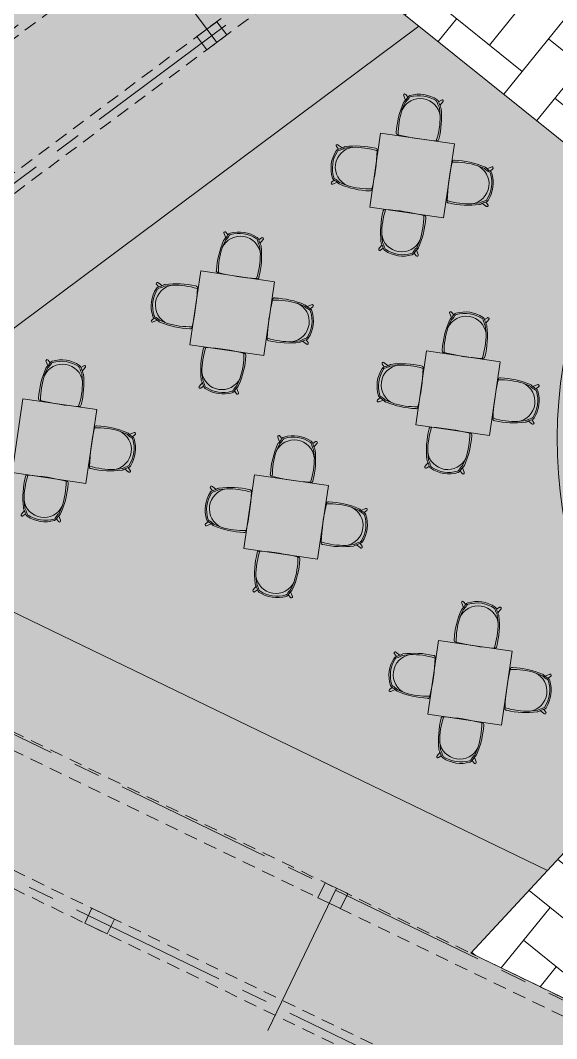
# Model space of a CAD drawing. Header units: metres. Extents: x -466 to 1322, y -1072 to 50.
# Drawn here: x 31.69 to 38.16, y -202.37 to -190.1 of the extents above; entities that cross this region are included whole.
import ezdxf

# ---------------------------------------------------------------- set-up
doc = ezdxf.new("R2010")
doc.units = ezdxf.units.M
for name, pattern in [('B1 P BAJA$0$HIDDEN', [9.525, 6.35, -3.175]), ('CENTER2', [28.575, 19.05, -3.175, 3.175, -3.175]), ('Hidden 1_16_', [0.002381, 0.001587, -0.00079375])]:
    doc.linetypes.add(name, pattern=pattern)
for name, color, linetype, lineweight in [('A - Hatch muros', 4, 'Continuous', 0), ('A - PROY', 250, 'B1 P BAJA$0$HIDDEN', 0), ('A-EJES', 61, 'CENTER2', 0), ('A-MUEBLES', 5, 'Continuous', 0), ('A-MURO INT', 4, 'Continuous', 0)]:
    doc.layers.add(name, color=color, linetype=linetype, lineweight=lineweight)
doc.layers.add('Hatch Exterior', color=7, linetype='Continuous', lineweight=0, true_color=0xa99b89)
doc.layers.add('Hatch jardín', color=7, linetype='Continuous', lineweight=0, true_color=0x6c9a77)

msp = doc.modelspace()

# ---------------------------------------------------------------- hatches: boundary and pattern name
at = {"layer": 'A - Hatch muros', "transparency": 33554687}
h = msp.add_hatch(color=256, dxfattribs=at)
h.dxf.hatch_style = 1
h.paths.add_polyline_path([(33.94, -190.451), (34.181, -190.271), (34.061, -190.111), (33.821, -190.29)])
at = {"layer": 'A-MURO INT', "transparency": 33554687}
h = msp.add_hatch(color=256, dxfattribs=at)
h.dxf.hatch_style = 1
h.paths.add_polyline_path([(34.817, -184.185), (34.576, -184.364), (34.696, -184.524), (34.936, -184.345)])
h.paths.add_polyline_path([(28.233, -198.711), (28.146, -198.891), (28.416, -199.022), (28.504, -198.842)])
h.paths.add_polyline_path([(31.317, -198.536), (31.182, -198.471), (31.095, -198.651), (31.23, -198.716)])
h.paths.add_polyline_path([(31.182, -198.471), (31.047, -198.405), (30.96, -198.586), (31.095, -198.651)])
h.paths.add_polyline_path([(32.825, -200.931), (32.555, -200.801), (32.468, -200.981), (32.738, -201.111)])
h.paths.add_polyline_path([(35.504, -200.56), (35.369, -200.495), (35.281, -200.675), (35.417, -200.74)])
h.paths.add_polyline_path([(35.639, -200.625), (35.504, -200.56), (35.417, -200.74), (35.552, -200.805)])
h.paths.add_polyline_path([(37.146, -203.02), (36.876, -202.89), (36.789, -203.07), (37.059, -203.2)])
h.paths.add_polyline_path([(39.825, -202.649), (39.69, -202.584), (39.603, -202.764), (39.738, -202.829)])
h.paths.add_polyline_path([(39.96, -202.714), (39.825, -202.649), (39.738, -202.829), (39.873, -202.895)])
h.paths.add_polyline_path([(41.468, -205.11), (41.198, -204.979), (41.111, -205.159), (41.381, -205.29)])
h.paths.add_polyline_path([(44.282, -204.804), (44.147, -204.738), (44.059, -204.918), (44.195, -204.984)])
h.paths.add_polyline_path([(44.147, -204.738), (44.011, -204.673), (43.924, -204.853), (44.059, -204.918)])
h.paths.add_polyline_path([(45.519, -207.068), (45.432, -207.248), (45.702, -207.379), (45.789, -207.199)])
h.paths.add_polyline_path([(48.603, -206.893), (48.468, -206.828), (48.381, -207.008), (48.516, -207.073)])
h.paths.add_polyline_path([(48.468, -206.828), (48.333, -206.762), (48.246, -206.942), (48.381, -207.008)])
at = {"layer": 'Hatch Exterior', "transparency": 33554687}
h = msp.add_hatch(color=256, dxfattribs=at)
h.dxf.hatch_style = 1
h.paths.add_polyline_path([(9.712, -198.532), (27.181, -206.977), (29.401, -202.386), (51.053, -212.854), (52.925, -208.982), (26.328, -196.124), (45.643, -181.728), (47.493, -186.155), (48.758, -189.189), (52.21, -197.455), (57.239, -199.368), (59.568, -194.48), (53.769, -196.783), (53.69, -196.749), (51.89, -192.149), (57.722, -189.833), (59.568, -194.48), (60.683, -192.14), (50.464, -166.41), (48.887, -167.586), (57.007, -188.031), (51.152, -190.357), (45.606, -176.392), (17.738, -197.164), (15.527, -194.197)])
h.paths.add_polyline_path([(14.62, -194.874), (9.712, -198.532), (9.915, -198.63), (14.739, -195.034)])
h.paths.add_polyline_path([(22.859, -204.888), (24.992, -200.476), (29.133, -202.479), (27.001, -206.89), (26.96, -206.86), (27.043, -206.688), (27.268, -206.797), (29.401, -202.386), (24.899, -200.209), (22.679, -204.801)], flags=17)
edge = h.paths.add_edge_path(flags=16)
edge.add_arc((19.72, -199.99), 0.7, 36.6996, 118.5178, ccw=False)
edge.add_line((20.281, -199.571), (21.644, -198.555))
edge.add_arc((19.72, -199.99), 2.4, -235.6793, 36.6996, ccw=False)
edge.add_line((18.367, -198.008), (19.386, -199.375))
h = msp.add_hatch(color=256, dxfattribs=at)
h.dxf.hatch_style = 1
edge = h.paths.add_edge_path()
edge.add_line((39.01, -192.177), (36.49, -190.163))
edge.add_line((36.49, -190.163), (28.817, -195.882))
edge.add_line((28.817, -195.882), (38.044, -200.343))
edge.add_line((38.044, -200.343), (39.499, -198.776))
edge.add_arc((43.761, -195.143), 5.6, 148.0237, 220.4489, ccw=False)
at = {"layer": 'Hatch jardín', "transparency": 33554687}
h = msp.add_hatch(color=256, dxfattribs=at)
h.dxf.hatch_style = 1
h.paths.add_polyline_path([(35.447, -189.327), (36.497, -190.166), (28.823, -195.886), (38.05, -200.347), (37.124, -201.343), (26.328, -196.124)])
h.paths.add_polyline_path([(36.524, -188.524), (45.643, -181.728), (48.651, -188.932), (47.679, -189.979), (45.085, -183.765), (37.574, -189.363)])
edge = h.paths.add_edge_path()
edge.add_line((47.076, -190.629), (46.183, -191.59))
edge.add_arc((43.767, -195.147), 4.3, 55.8086, 132.664)
edge.add_line((40.853, -191.985), (39.828, -191.166))
edge.add_arc((43.767, -195.147), 5.6, 53.7797, 134.6929, ccw=False)
edge = h.paths.add_edge_path()
edge.add_line((39.016, -192.181), (40.041, -193))
edge.add_arc((43.767, -195.147), 4.3, 150.0526, 218.42)
edge.add_line((40.398, -197.819), (39.505, -198.78))
edge.add_arc((43.767, -195.147), 5.6, 148.0237, 220.4489, ccw=False)
h = msp.add_hatch(dxfattribs=at)
h.set_pattern_fill('AR-HBONE', color=256, scale=0.005, angle=6)
edge = h.paths.add_edge_path()
edge.add_line((48.517, -198.112), (47.493, -197.293))
edge.add_arc((43.767, -195.147), 4.3, 330.0526, 398.42)
edge.add_line((47.136, -192.474), (48.028, -191.513))
edge.add_line((48.028, -191.513), (49.202, -190.25))
edge.add_line((49.202, -190.25), (48.651, -188.932))
edge.add_line((48.651, -188.932), (47.679, -189.979))
edge.add_line((47.679, -189.979), (47.076, -190.629))
edge.add_line((47.076, -190.629), (46.183, -191.59))
edge.add_arc((43.767, -195.147), 4.3, 55.8086, 132.664)
edge.add_line((40.853, -191.985), (39.828, -191.166))
edge.add_line((39.828, -191.166), (37.574, -189.363))
edge.add_line((37.574, -189.363), (36.524, -188.524))
edge.add_line((36.524, -188.524), (35.447, -189.327))
edge.add_line((35.447, -189.327), (36.497, -190.166))
edge.add_line((36.497, -190.166), (39.016, -192.181))
edge.add_line((39.016, -192.181), (40.041, -193))
edge.add_arc((43.767, -195.147), 4.3, 150.0526, 218.42)
edge.add_line((40.398, -197.819), (39.505, -198.78))
edge.add_line((39.505, -198.78), (38.05, -200.347))
edge.add_line((38.05, -200.347), (37.124, -201.343))
edge.add_line((37.124, -201.343), (38.348, -201.935))
edge.add_line((38.348, -201.935), (39.274, -200.939))
edge.add_line((39.274, -200.939), (40.458, -199.664))
edge.add_line((40.458, -199.664), (41.35, -198.703))
edge.add_arc((43.767, -195.147), 4.3, 235.8087, 312.664)
edge.add_line((46.681, -198.309), (47.705, -199.128))
edge.add_arc((43.767, -195.147), 5.6, 314.6929, 328.0237)

# ---------------------------------------------------------------- linework, layer by layer
at = {"layer": 'A - PROY', "color": 250, "linetype": 'Hidden 1_16_', "ltscale": 100}
for p, q in [((23.45, -196.399), (46.676, -179.087)), ((52.685, -209.089), (25.945, -196.161)), ((52.925, -208.982), (26.328, -196.124)), ((52.005, -210.426), (23.066, -196.435)), ((23.45, -196.399), (52.092, -210.246))]:
    msp.add_line(p, q, dxfattribs=at)
for points in [[(57.222, -199.146), (52.363, -197.299), (45.729, -181.414), (25.945, -196.161)], [(57.151, -199.333), (52.21, -197.455), (45.643, -181.728), (45.643, -181.728), (26.328, -196.124)]]:
    msp.add_lwpolyline(points, dxfattribs=at)
at = {"layer": 'A-EJES', "ltscale": 0.1}
for p, q in [((51.776, -175.16), (12.503, -204.434)), ((34.06, -190.361), (26.08, -179.655)), ((45.626, -181.615), (14.025, -205.17)), ((52.644, -208.874), (12.753, -189.589)), ((52.093, -210.357), (11.329, -190.65)), ((35.504, -200.56), (29.613, -212.744))]:
    msp.add_line(p, q, dxfattribs=at)
at = {"layer": 'A-MUEBLES', "color": 5}
for p, q in [((36.317, -191.006), (36.337, -191.058)), ((36.364, -191.021), (36.339, -190.989)), ((36.334, -191.086), (36.294, -191.175)), ((36.736, -191.079), (36.77, -191.056)), ((36.745, -191.151), (36.755, -191.247)), ((36.786, -191.079), (36.75, -191.123)), ((36.035, -191.456), (35.905, -192.346)), ((36.926, -191.586), (36.035, -191.456)), ((35.527, -191.648), (35.503, -191.615)), ((35.526, -191.599), (35.571, -191.633)), ((35.598, -191.638), (35.694, -191.626)), ((36.796, -192.476), (36.926, -191.586)), ((37.291, -191.883), (37.202, -191.846)), ((37.371, -191.864), (37.319, -191.886)), ((37.357, -191.912), (37.389, -191.887)), ((35.477, -192.022), (35.445, -192.047)), ((35.462, -192.069), (35.514, -192.048)), ((35.542, -192.051), (35.632, -192.088)), ((35.905, -192.346), (36.796, -192.476)), ((37.235, -192.296), (37.139, -192.308)), ((37.307, -192.335), (37.263, -192.301)), ((37.306, -192.285), (37.33, -192.318)), ((34.164, -192.748), (34.125, -192.836)), ((34.148, -192.667), (34.168, -192.72)), ((34.195, -192.683), (34.17, -192.65)), ((34.567, -192.741), (34.601, -192.718)), ((34.617, -192.741), (34.581, -192.785)), ((36.06, -192.773), (36.05, -192.677)), ((36.472, -192.837), (36.511, -192.749)), ((34.576, -192.812), (34.586, -192.909)), ((36.02, -192.844), (36.055, -192.8)), ((36.069, -192.844), (36.036, -192.868)), ((36.489, -192.918), (36.468, -192.865)), ((36.441, -192.903), (36.466, -192.935)), ((33.866, -193.117), (33.736, -194.008)), ((34.757, -193.247), (33.866, -193.117)), ((33.357, -193.26), (33.401, -193.295)), ((34.627, -194.138), (34.757, -193.247)), ((33.358, -193.31), (33.334, -193.277)), ((33.429, -193.3), (33.525, -193.287)), ((35.122, -193.545), (35.033, -193.507)), ((35.202, -193.526), (35.15, -193.547)), ((35.188, -193.574), (35.22, -193.548)), ((36.918, -193.646), (36.893, -193.614)), ((33.307, -193.683), (33.276, -193.709)), ((33.293, -193.731), (33.345, -193.71)), ((33.373, -193.712), (33.463, -193.75)), ((36.888, -193.711), (36.849, -193.8)), ((36.871, -193.631), (36.891, -193.683)), ((37.29, -193.704), (37.324, -193.681)), ((37.34, -193.704), (37.305, -193.748)), ((37.299, -193.776), (37.31, -193.872)), ((35.066, -193.958), (34.97, -193.97)), ((35.138, -193.997), (35.094, -193.962)), ((35.137, -193.947), (35.161, -193.98)), ((33.736, -194.008), (34.627, -194.138)), ((36.59, -194.081), (36.46, -194.971)), ((37.48, -194.211), (36.59, -194.081)), ((32.003, -194.209), (32.023, -194.261)), ((32.05, -194.224), (32.025, -194.192)), ((36.081, -194.273), (36.057, -194.24)), ((36.08, -194.224), (36.125, -194.258)), ((37.35, -195.101), (37.48, -194.211)), ((32.02, -194.289), (31.98, -194.378)), ((32.422, -194.282), (32.456, -194.259)), ((32.431, -194.354), (32.441, -194.45)), ((32.472, -194.282), (32.436, -194.326)), ((33.891, -194.435), (33.881, -194.338)), ((36.152, -194.263), (36.249, -194.251)), ((33.851, -194.506), (33.886, -194.462)), ((34.303, -194.499), (34.342, -194.411)), ((37.845, -194.508), (37.756, -194.471)), ((33.9, -194.506), (33.867, -194.529)), ((34.272, -194.564), (34.297, -194.597)), ((34.32, -194.58), (34.299, -194.527)), ((37.925, -194.49), (37.873, -194.511)), ((37.911, -194.537), (37.943, -194.512)), ((31.721, -194.659), (31.591, -195.549)), ((32.612, -194.789), (31.721, -194.659)), ((36.031, -194.647), (35.999, -194.672)), ((36.017, -194.694), (36.069, -194.673)), ((36.097, -194.676), (36.186, -194.713)), ((32.482, -195.679), (32.612, -194.789)), ((36.46, -194.971), (37.35, -195.101)), ((37.79, -194.921), (37.693, -194.933)), ((37.862, -194.96), (37.817, -194.926)), ((37.861, -194.91), (37.885, -194.943)), ((32.977, -195.086), (32.888, -195.049)), ((33.057, -195.068), (33.005, -195.089)), ((33.043, -195.115), (33.075, -195.09)), ((34.815, -195.204), (34.776, -195.293)), ((34.798, -195.124), (34.818, -195.177)), ((34.846, -195.139), (34.821, -195.107)), ((35.218, -195.198), (35.251, -195.174)), ((35.267, -195.197), (35.232, -195.241)), ((35.227, -195.269), (35.237, -195.365)), ((36.615, -195.398), (36.604, -195.302)), ((36.574, -195.47), (36.609, -195.426)), ((36.624, -195.469), (36.59, -195.493)), ((37.026, -195.463), (37.065, -195.374)), ((31.591, -195.549), (32.482, -195.679)), ((32.921, -195.499), (32.825, -195.511)), ((32.993, -195.538), (32.949, -195.504)), ((32.992, -195.488), (33.016, -195.521)), ((34.517, -195.574), (34.387, -196.465)), ((35.407, -195.704), (34.517, -195.574)), ((36.996, -195.528), (37.02, -195.56)), ((37.043, -195.543), (37.023, -195.49)), ((35.277, -196.594), (35.407, -195.704)), ((34.009, -195.767), (33.985, -195.734)), ((34.008, -195.717), (34.052, -195.751)), ((34.08, -195.756), (34.176, -195.744)), ((31.746, -195.976), (31.736, -195.88)), ((32.158, -196.041), (32.197, -195.952)), ((31.706, -196.048), (31.741, -196.004)), ((31.755, -196.047), (31.722, -196.071)), ((32.175, -196.121), (32.154, -196.068)), ((35.773, -196.001), (35.683, -195.964)), ((35.853, -195.983), (35.801, -196.004)), ((35.838, -196.03), (35.87, -196.005)), ((32.127, -196.106), (32.152, -196.138)), ((33.958, -196.14), (33.926, -196.165)), ((33.944, -196.188), (33.996, -196.166)), ((34.024, -196.169), (34.113, -196.206)), ((35.717, -196.414), (35.621, -196.426)), ((35.789, -196.453), (35.744, -196.419)), ((35.788, -196.404), (35.812, -196.437)), ((34.387, -196.465), (35.277, -196.594)), ((34.542, -196.891), (34.532, -196.795)), ((34.501, -196.963), (34.537, -196.919)), ((34.953, -196.956), (34.993, -196.867)), ((34.551, -196.963), (34.517, -196.986)), ((34.923, -197.021), (34.948, -197.053)), ((34.97, -197.036), (34.95, -196.984)), ((37.016, -197.123), (37.036, -197.176)), ((37.063, -197.138), (37.038, -197.106)), ((37.435, -197.196), (37.468, -197.173)), ((37.032, -197.203), (36.993, -197.292)), ((37.444, -197.268), (37.454, -197.364)), ((37.485, -197.196), (37.449, -197.24)), ((36.734, -197.573), (36.604, -198.463)), ((37.625, -197.703), (36.734, -197.573)), ((36.226, -197.766), (36.202, -197.733)), ((36.225, -197.716), (36.269, -197.75)), ((36.297, -197.755), (36.393, -197.743)), ((37.495, -198.593), (37.625, -197.703)), ((37.99, -198), (37.901, -197.963)), ((38.07, -197.982), (38.018, -198.003)), ((38.056, -198.029), (38.088, -198.004)), ((36.175, -198.139), (36.144, -198.164)), ((36.161, -198.186), (36.213, -198.165)), ((36.241, -198.168), (36.331, -198.205)), ((37.934, -198.413), (37.838, -198.425)), ((38.005, -198.403), (38.029, -198.436)), ((36.604, -198.463), (37.495, -198.593)), ((38.006, -198.452), (37.962, -198.418)), ((36.759, -198.89), (36.749, -198.794)), ((37.171, -198.955), (37.21, -198.866)), ((36.718, -198.962), (36.754, -198.918)), ((36.768, -198.962), (36.735, -198.985)), ((37.14, -199.02), (37.165, -199.052)), ((37.188, -199.035), (37.167, -198.983))]:
    msp.add_line(p, q, dxfattribs=at)
for centre, radius, start, end in [((36.514, -191.281), 0.244, 8.0759, 154.126), ((36.514, -191.281), 0.244, 8.0759, 154.126), ((36.328, -190.997), 0.0141, 37.1157, 217.4292), ((36.16, -190.901), 0.236, 313.2522, 329.863), ((36.16, -190.901), 0.253, 313.2522, 329.863), ((36.401, -191.042), 0.0425, 106.1918, 149.863), ((36.401, -191.042), 0.0255, 106.1918, 149.863), ((36.499, -191.378), 0.392, 56.0102, 106.1918), ((36.499, -191.378), 0.375, 56.0102, 106.1918), ((37.275, -191.514), 1.053, 156.1119, 176.3177), ((36.351, -191.105), 0.0425, 133.2522, 156.1119), ((36.694, -191.087), 0.0255, 12.3389, 56.0102), ((36.694, -191.087), 0.0425, 12.3389, 56.0102), ((36.967, -191.028), 0.253, 192.3389, 208.9497), ((36.967, -191.028), 0.236, 192.3389, 208.9497), ((35.718, -191.27), 1.053, 345.8843, 6.09), ((36.723, -191.163), 0.0425, 6.09, 28.9497), ((36.778, -191.068), 0.0141, 304.7727, 125.0862), ((37.2, -191.47), 0.952, 161.939, 180.263), ((35.803, -191.251), 0.952, 341.939, 0.263), ((36.245, -191.452), 0.022, 164.0427, 275.7599), ((36.861, -189.052), 2.499, 255.7124, 266.4895), ((36.717, -191.526), 0.022, 246.442, 358.1592), ((35.734, -191.866), 0.244, 99.2732, 245.3233), ((35.734, -191.866), 0.244, 99.2732, 245.3233), ((35.514, -191.607), 0.0141, 35.97, 216.2835), ((35.536, -191.69), 0.0425, 103.5362, 147.2075), ((35.471, -191.419), 0.236, 283.5362, 300.147), ((35.471, -191.419), 0.253, 283.5362, 300.147), ((35.611, -191.66), 0.0425, 97.2873, 120.147), ((35.739, -192.663), 1.053, 77.0816, 97.2873), ((35.718, -192.578), 0.952, 73.1363, 91.4603), ((33.498, -191.563), 2.499, 346.9097, 357.6868), ((35.974, -191.658), 0.022, 337.6393, 89.3565), ((35.83, -191.879), 0.392, 147.2075, 197.3891), ((35.83, -191.879), 0.375, 147.2075, 197.3891), ((35.536, -191.69), 0.0255, 103.5362, 147.2075), ((36.923, -191.802), 0.022, 75.24, 186.9572), ((36.883, -192.834), 1.053, 67.3092, 87.515), ((39.335, -192.371), 2.499, 166.9097, 177.6868), ((36.925, -192.757), 0.952, 73.1363, 91.4603), ((37.1, -192.067), 0.244, 279.2732, 65.3233), ((37.1, -192.067), 0.244, 279.2732, 65.3233), ((37.273, -191.901), 0.0425, 44.4495, 67.3092), ((37.472, -191.706), 0.253, 224.4495, 241.0603), ((37.472, -191.706), 0.236, 224.4495, 241.0603), ((37.38, -191.875), 0.0141, 308.313, 128.6265), ((35.496, -191.984), 0.0425, 197.3891, 241.0603), ((35.496, -191.984), 0.0255, 197.3891, 241.0603), ((35.361, -192.228), 0.236, 44.4495, 61.0603), ((35.361, -192.228), 0.253, 44.4495, 61.0603), ((37.003, -192.054), 0.375, 327.2075, 17.3891), ((37.003, -192.054), 0.392, 327.2075, 17.3891), ((37.337, -191.95), 0.0255, 17.3891, 61.0603), ((37.337, -191.95), 0.0425, 17.3891, 61.0603), ((35.453, -192.058), 0.0141, 128.313, 308.6265), ((35.561, -192.033), 0.0425, 224.4495, 247.3092), ((35.95, -191.1), 1.053, 247.3092, 267.515), ((35.908, -191.176), 0.952, 253.1363, 271.4603), ((35.91, -192.131), 0.022, 255.24, 6.9572), ((36.859, -192.276), 0.022, 157.6393, 269.3565), ((37.115, -191.356), 0.952, 253.1363, 271.4603), ((37.362, -192.515), 0.253, 103.5362, 120.147), ((37.297, -192.244), 0.0255, 283.5362, 327.2075), ((37.297, -192.244), 0.0425, 283.5362, 327.2075), ((37.088, -192.653), 1.053, 165.8843, 186.09), ((37.002, -192.672), 0.952, 161.939, 180.263), ((36.088, -192.397), 0.022, 66.442, 178.1592), ((35.944, -194.871), 2.499, 75.7124, 86.4895), ((37.094, -191.271), 1.053, 257.0816, 277.2873), ((37.222, -192.274), 0.0425, 277.2873, 300.147), ((37.362, -192.515), 0.236, 103.5362, 120.147), ((37.319, -192.327), 0.0141, 215.97, 36.2835), ((35.53, -192.409), 1.053, 336.1119, 356.3177), ((35.605, -192.454), 0.952, 341.939, 0.263), ((36.56, -192.471), 0.022, 344.0427, 95.7599), ((34.159, -192.659), 0.0141, 37.1157, 217.4292), ((35.106, -193.176), 1.053, 156.1119, 176.3177), ((34.345, -192.943), 0.244, 8.0759, 154.126), ((34.345, -192.943), 0.244, 8.0759, 154.126), ((34.182, -192.766), 0.0425, 133.2522, 156.1119), ((33.991, -192.563), 0.236, 313.2522, 329.863), ((33.991, -192.563), 0.253, 313.2522, 329.863), ((34.232, -192.703), 0.0425, 106.1918, 149.863), ((34.232, -192.703), 0.0255, 106.1918, 149.863), ((34.33, -193.039), 0.392, 56.0102, 106.1918), ((34.33, -193.039), 0.375, 56.0102, 106.1918), ((34.525, -192.749), 0.0255, 12.3389, 56.0102), ((34.525, -192.749), 0.0425, 12.3389, 56.0102), ((34.798, -192.69), 0.253, 192.3389, 208.9497), ((34.798, -192.69), 0.236, 192.3389, 208.9497), ((34.609, -192.729), 0.0141, 304.7727, 125.0862), ((36.083, -192.761), 0.0425, 186.09, 208.9497), ((36.291, -192.642), 0.244, 188.0759, 334.126), ((36.291, -192.642), 0.244, 188.0759, 334.126), ((35.031, -193.132), 0.952, 161.939, 180.263), ((33.548, -192.932), 1.053, 345.8843, 6.09), ((34.554, -192.825), 0.0425, 6.09, 28.9497), ((36.028, -192.856), 0.0141, 124.7727, 305.0862), ((35.838, -192.896), 0.236, 12.3389, 28.9497), ((35.838, -192.896), 0.253, 12.3389, 28.9497), ((36.111, -192.836), 0.0425, 192.3389, 236.0102), ((36.111, -192.836), 0.0255, 192.3389, 236.0102), ((36.307, -192.546), 0.392, 236.0102, 286.1918), ((36.307, -192.546), 0.375, 236.0102, 286.1918), ((36.645, -193.022), 0.253, 133.2522, 149.863), ((36.645, -193.022), 0.236, 133.2522, 149.863), ((36.454, -192.819), 0.0425, 313.2522, 336.1119), ((33.634, -192.913), 0.952, 341.939, 0.263), ((36.404, -192.882), 0.0255, 286.1918, 329.863), ((36.404, -192.882), 0.0425, 286.1918, 329.863), ((36.477, -192.926), 0.0141, 217.1157, 37.4292), ((34.076, -193.114), 0.022, 164.0427, 275.7599), ((34.692, -190.714), 2.499, 255.7124, 266.4895), ((33.345, -193.269), 0.0141, 35.97, 216.2835), ((34.548, -193.188), 0.022, 246.442, 358.1592), ((33.661, -193.541), 0.392, 147.2075, 197.3891), ((33.661, -193.541), 0.375, 147.2075, 197.3891), ((33.564, -193.528), 0.244, 99.2732, 245.3233), ((33.564, -193.528), 0.244, 99.2732, 245.3233), ((33.367, -193.352), 0.0425, 103.5362, 147.2075), ((33.367, -193.352), 0.0255, 103.5362, 147.2075), ((33.302, -193.08), 0.236, 283.5362, 300.147), ((33.302, -193.08), 0.253, 283.5362, 300.147), ((33.442, -193.322), 0.0425, 97.2873, 120.147), ((33.57, -194.324), 1.053, 77.0816, 97.2873), ((33.549, -194.24), 0.952, 73.1363, 91.4603), ((31.329, -193.224), 2.499, 346.9097, 357.6868), ((33.805, -193.32), 0.022, 337.6393, 89.3565), ((37.166, -194.033), 2.499, 166.9097, 177.6868), ((34.754, -193.464), 0.022, 75.24, 186.9572), ((34.756, -194.419), 0.952, 73.1363, 91.4603), ((34.714, -194.495), 1.053, 67.3092, 87.515), ((34.931, -193.729), 0.244, 279.2732, 65.3233), ((34.931, -193.729), 0.244, 279.2732, 65.3233), ((35.104, -193.563), 0.0425, 44.4495, 67.3092), ((35.303, -193.367), 0.253, 224.4495, 241.0603), ((35.303, -193.367), 0.236, 224.4495, 241.0603), ((34.834, -193.716), 0.375, 327.2075, 17.3891), ((34.834, -193.716), 0.392, 327.2075, 17.3891), ((35.168, -193.611), 0.0255, 17.3891, 61.0603), ((35.168, -193.611), 0.0425, 17.3891, 61.0603), ((35.211, -193.537), 0.0141, 308.313, 128.6265), ((36.882, -193.622), 0.0141, 37.1157, 217.4292), ((36.955, -193.667), 0.0425, 106.1918, 149.863), ((37.053, -194.003), 0.392, 56.0102, 106.1918), ((37.053, -194.003), 0.375, 56.0102, 106.1918), ((33.284, -193.72), 0.0141, 128.313, 308.6265), ((33.327, -193.646), 0.0425, 197.3891, 241.0603), ((33.327, -193.646), 0.0255, 197.3891, 241.0603), ((33.192, -193.89), 0.236, 44.4495, 61.0603), ((33.192, -193.89), 0.253, 44.4495, 61.0603), ((33.391, -193.695), 0.0425, 224.4495, 247.3092), ((33.781, -192.762), 1.053, 247.3092, 267.515), ((33.739, -192.838), 0.952, 253.1363, 271.4603), ((37.83, -194.139), 1.053, 156.1119, 176.3177), ((37.068, -193.906), 0.244, 8.0759, 154.126), ((37.068, -193.906), 0.244, 8.0759, 154.126), ((36.905, -193.73), 0.0425, 133.2522, 156.1119), ((36.714, -193.527), 0.236, 313.2522, 329.863), ((36.714, -193.527), 0.253, 313.2522, 329.863), ((36.955, -193.667), 0.0255, 106.1918, 149.863), ((37.249, -193.713), 0.0255, 12.3389, 56.0102), ((37.249, -193.713), 0.0425, 12.3389, 56.0102), ((37.521, -193.653), 0.253, 192.3389, 208.9497), ((37.521, -193.653), 0.236, 192.3389, 208.9497), ((37.332, -193.693), 0.0141, 304.7727, 125.0862), ((33.741, -193.793), 0.022, 255.24, 6.9572), ((37.754, -194.095), 0.952, 161.939, 180.263), ((36.357, -193.876), 0.952, 341.939, 0.263), ((36.272, -193.895), 1.053, 345.8843, 6.09), ((37.277, -193.788), 0.0425, 6.09, 28.9497), ((34.69, -193.938), 0.022, 157.6393, 269.3565), ((34.946, -193.018), 0.952, 253.1363, 271.4603), ((34.925, -192.933), 1.053, 257.0816, 277.2873), ((35.053, -193.935), 0.0425, 277.2873, 300.147), ((35.193, -194.177), 0.253, 103.5362, 120.147), ((35.193, -194.177), 0.236, 103.5362, 120.147), ((35.128, -193.906), 0.0255, 283.5362, 327.2075), ((35.128, -193.906), 0.0425, 283.5362, 327.2075), ((35.15, -193.988), 0.0141, 215.97, 36.2835), ((34.919, -194.315), 1.053, 165.8843, 186.09), ((34.833, -194.334), 0.952, 161.939, 180.263), ((33.919, -194.059), 0.022, 66.442, 178.1592), ((33.775, -196.533), 2.499, 75.7124, 86.4895), ((33.436, -194.115), 0.952, 341.939, 0.263), ((34.391, -194.133), 0.022, 344.0427, 95.7599), ((36.8, -194.078), 0.022, 164.0427, 275.7599), ((37.416, -191.678), 2.499, 255.7124, 266.4895), ((32.2, -194.484), 0.244, 8.0759, 154.126), ((32.2, -194.484), 0.244, 8.0759, 154.126), ((32.014, -194.2), 0.0141, 37.1157, 217.4292), ((31.846, -194.105), 0.236, 313.2522, 329.863), ((31.846, -194.105), 0.253, 313.2522, 329.863), ((32.087, -194.245), 0.0425, 106.1918, 149.863), ((32.087, -194.245), 0.0255, 106.1918, 149.863), ((32.185, -194.581), 0.392, 56.0102, 106.1918), ((32.185, -194.581), 0.375, 56.0102, 106.1918), ((33.361, -194.071), 1.053, 336.1119, 356.3177), ((36.069, -194.232), 0.0141, 35.97, 216.2835), ((36.293, -195.288), 1.053, 77.0816, 97.2873), ((37.271, -194.151), 0.022, 246.442, 358.1592), ((32.961, -194.717), 1.053, 156.1119, 176.3177), ((32.037, -194.308), 0.0425, 133.2522, 156.1119), ((32.38, -194.291), 0.0255, 12.3389, 56.0102), ((32.38, -194.291), 0.0425, 12.3389, 56.0102), ((32.653, -194.231), 0.253, 192.3389, 208.9497), ((32.653, -194.231), 0.236, 192.3389, 208.9497), ((31.404, -194.473), 1.053, 345.8843, 6.09), ((32.409, -194.366), 0.0425, 6.09, 28.9497), ((32.464, -194.271), 0.0141, 304.7727, 125.0862), ((34.122, -194.304), 0.244, 188.0759, 334.126), ((34.122, -194.304), 0.244, 188.0759, 334.126), ((36.385, -194.505), 0.392, 147.2075, 197.3891), ((36.385, -194.505), 0.375, 147.2075, 197.3891), ((36.288, -194.491), 0.244, 99.2732, 245.3233), ((36.288, -194.491), 0.244, 99.2732, 245.3233), ((36.09, -194.315), 0.0425, 103.5362, 147.2075), ((36.09, -194.315), 0.0255, 103.5362, 147.2075), ((36.025, -194.044), 0.236, 283.5362, 300.147), ((36.025, -194.044), 0.253, 283.5362, 300.147), ((36.165, -194.285), 0.0425, 97.2873, 120.147), ((36.273, -195.203), 0.952, 73.1363, 91.4603), ((34.053, -194.188), 2.499, 346.9097, 357.6868), ((36.529, -194.283), 0.022, 337.6393, 89.3565), ((32.886, -194.673), 0.952, 161.939, 180.263), ((31.489, -194.454), 0.952, 341.939, 0.263), ((33.914, -194.422), 0.0425, 186.09, 208.9497), ((33.669, -194.557), 0.236, 12.3389, 28.9497), ((33.669, -194.557), 0.253, 12.3389, 28.9497), ((39.889, -194.996), 2.499, 166.9097, 177.6868), ((37.477, -194.427), 0.022, 75.24, 186.9572), ((37.48, -195.382), 0.952, 73.1363, 91.4603), ((37.437, -195.459), 1.053, 67.3092, 87.515), ((37.654, -194.692), 0.244, 279.2732, 65.3233), ((37.654, -194.692), 0.244, 279.2732, 65.3233), ((37.827, -194.526), 0.0425, 44.4495, 67.3092), ((37.934, -194.501), 0.0141, 308.313, 128.6265), ((33.859, -194.518), 0.0141, 124.7727, 305.0862), ((33.942, -194.498), 0.0425, 192.3389, 236.0102), ((33.942, -194.498), 0.0255, 192.3389, 236.0102), ((34.138, -194.208), 0.392, 236.0102, 286.1918), ((34.138, -194.208), 0.375, 236.0102, 286.1918), ((34.235, -194.544), 0.0255, 286.1918, 329.863), ((34.235, -194.544), 0.0425, 286.1918, 329.863), ((34.476, -194.684), 0.253, 133.2522, 149.863), ((34.476, -194.684), 0.236, 133.2522, 149.863), ((34.308, -194.588), 0.0141, 217.1157, 37.4292), ((34.285, -194.481), 0.0425, 313.2522, 336.1119), ((38.026, -194.331), 0.253, 224.4495, 241.0603), ((38.026, -194.331), 0.236, 224.4495, 241.0603), ((37.557, -194.679), 0.375, 327.2075, 17.3891), ((37.557, -194.679), 0.392, 327.2075, 17.3891), ((37.891, -194.575), 0.0255, 17.3891, 61.0603), ((37.891, -194.575), 0.0425, 17.3891, 61.0603), ((31.931, -194.656), 0.022, 164.0427, 275.7599), ((32.547, -192.256), 2.499, 255.7124, 266.4895), ((32.403, -194.729), 0.022, 246.442, 358.1592), ((36.008, -194.683), 0.0141, 128.313, 308.6265), ((36.051, -194.609), 0.0425, 197.3891, 241.0603), ((36.051, -194.609), 0.0255, 197.3891, 241.0603), ((35.916, -194.853), 0.236, 44.4495, 61.0603), ((35.916, -194.853), 0.253, 44.4495, 61.0603), ((36.115, -194.658), 0.0425, 224.4495, 247.3092), ((36.505, -193.725), 1.053, 247.3092, 267.515), ((36.462, -193.802), 0.952, 253.1363, 271.4603), ((36.465, -194.756), 0.022, 255.24, 6.9572), ((37.413, -194.901), 0.022, 157.6393, 269.3565), ((37.669, -193.981), 0.952, 253.1363, 271.4603), ((37.648, -193.896), 1.053, 257.0816, 277.2873), ((37.777, -194.899), 0.0425, 277.2873, 300.147), ((37.917, -195.14), 0.253, 103.5362, 120.147), ((37.917, -195.14), 0.236, 103.5362, 120.147), ((37.852, -194.869), 0.0255, 283.5362, 327.2075), ((37.852, -194.869), 0.0425, 283.5362, 327.2075), ((37.873, -194.952), 0.0141, 215.97, 36.2835), ((35.021, -195.574), 2.499, 166.9097, 177.6868), ((32.609, -195.006), 0.022, 75.24, 186.9572), ((32.611, -195.96), 0.952, 73.1363, 91.4603), ((32.569, -196.037), 1.053, 67.3092, 87.515), ((32.786, -195.27), 0.244, 279.2732, 65.3233), ((32.786, -195.27), 0.244, 279.2732, 65.3233), ((32.959, -195.104), 0.0425, 44.4495, 67.3092), ((33.158, -194.909), 0.253, 224.4495, 241.0603), ((33.158, -194.909), 0.236, 224.4495, 241.0603), ((33.066, -195.079), 0.0141, 308.313, 128.6265), ((34.81, -195.115), 0.0141, 37.1157, 217.4292), ((37.642, -195.279), 1.053, 165.8843, 186.09), ((37.557, -195.297), 0.952, 161.939, 180.263), ((36.642, -195.022), 0.022, 66.442, 178.1592), ((36.498, -197.496), 2.499, 75.7124, 86.4895), ((36.084, -195.035), 1.053, 336.1119, 356.3177), ((36.16, -195.079), 0.952, 341.939, 0.263), ((37.114, -195.096), 0.022, 344.0427, 95.7599), ((32.689, -195.257), 0.375, 327.2075, 17.3891), ((32.689, -195.257), 0.392, 327.2075, 17.3891), ((33.023, -195.153), 0.0255, 17.3891, 61.0603), ((33.023, -195.153), 0.0425, 17.3891, 61.0603), ((35.757, -195.632), 1.053, 156.1119, 176.3177), ((34.995, -195.399), 0.244, 8.0759, 154.126), ((34.995, -195.399), 0.244, 8.0759, 154.126), ((34.833, -195.223), 0.0425, 133.2522, 156.1119), ((34.642, -195.02), 0.236, 313.2522, 329.863), ((34.642, -195.02), 0.253, 313.2522, 329.863), ((34.883, -195.16), 0.0425, 106.1918, 149.863), ((34.883, -195.16), 0.0255, 106.1918, 149.863), ((34.98, -195.496), 0.392, 56.0102, 106.1918), ((34.98, -195.496), 0.375, 56.0102, 106.1918), ((35.176, -195.206), 0.0255, 12.3389, 56.0102), ((35.176, -195.206), 0.0425, 12.3389, 56.0102), ((35.449, -195.146), 0.253, 192.3389, 208.9497), ((35.449, -195.146), 0.236, 192.3389, 208.9497), ((35.259, -195.186), 0.0141, 304.7727, 125.0862), ((35.682, -195.588), 0.952, 161.939, 180.263), ((34.199, -195.388), 1.053, 345.8843, 6.09), ((35.204, -195.281), 0.0425, 6.09, 28.9497), ((36.846, -195.268), 0.244, 188.0759, 334.126), ((36.846, -195.268), 0.244, 188.0759, 334.126), ((32.545, -195.479), 0.022, 157.6393, 269.3565), ((32.801, -194.559), 0.952, 253.1363, 271.4603), ((32.983, -195.447), 0.0255, 283.5362, 327.2075), ((32.983, -195.447), 0.0425, 283.5362, 327.2075), ((34.285, -195.37), 0.952, 341.939, 0.263), ((36.582, -195.481), 0.0141, 124.7727, 305.0862), ((36.637, -195.386), 0.0425, 186.09, 208.9497), ((36.393, -195.521), 0.236, 12.3389, 28.9497), ((36.393, -195.521), 0.253, 12.3389, 28.9497), ((36.665, -195.461), 0.0425, 192.3389, 236.0102), ((36.665, -195.461), 0.0255, 192.3389, 236.0102), ((37.2, -195.647), 0.253, 133.2522, 149.863), ((37.009, -195.444), 0.0425, 313.2522, 336.1119), ((32.688, -195.875), 0.952, 161.939, 180.263), ((31.774, -195.6), 0.022, 66.442, 178.1592), ((31.63, -198.074), 2.499, 75.7124, 86.4895), ((32.78, -194.474), 1.053, 257.0816, 277.2873), ((32.908, -195.477), 0.0425, 277.2873, 300.147), ((33.048, -195.718), 0.253, 103.5362, 120.147), ((33.048, -195.718), 0.236, 103.5362, 120.147), ((33.005, -195.53), 0.0141, 215.97, 36.2835), ((34.727, -195.571), 0.022, 164.0427, 275.7599), ((35.343, -193.171), 2.499, 255.7124, 266.4895), ((36.861, -195.171), 0.392, 236.0102, 286.1918), ((36.861, -195.171), 0.375, 236.0102, 286.1918), ((36.958, -195.507), 0.0255, 286.1918, 329.863), ((36.958, -195.507), 0.0425, 286.1918, 329.863), ((37.2, -195.647), 0.236, 133.2522, 149.863), ((37.032, -195.552), 0.0141, 217.1157, 37.4292), ((32.774, -195.857), 1.053, 165.8843, 186.09), ((31.216, -195.613), 1.053, 336.1119, 356.3177), ((31.291, -195.657), 0.952, 341.939, 0.263), ((32.246, -195.674), 0.022, 344.0427, 95.7599), ((33.996, -195.725), 0.0141, 35.97, 216.2835), ((35.199, -195.645), 0.022, 246.442, 358.1592), ((34.312, -195.998), 0.392, 147.2075, 197.3891), ((34.312, -195.998), 0.375, 147.2075, 197.3891), ((34.215, -195.985), 0.244, 99.2732, 245.3233), ((34.215, -195.985), 0.244, 99.2732, 245.3233), ((34.018, -195.808), 0.0425, 103.5362, 147.2075), ((34.018, -195.808), 0.0255, 103.5362, 147.2075), ((33.952, -195.537), 0.236, 283.5362, 300.147), ((33.952, -195.537), 0.253, 283.5362, 300.147), ((34.093, -195.778), 0.0425, 97.2873, 120.147), ((34.221, -196.781), 1.053, 77.0816, 97.2873), ((34.2, -196.696), 0.952, 73.1363, 91.4603), ((31.98, -195.681), 2.499, 346.9097, 357.6868), ((34.456, -195.776), 0.022, 337.6393, 89.3565), ((31.977, -195.846), 0.244, 188.0759, 334.126), ((31.977, -195.846), 0.244, 188.0759, 334.126), ((37.817, -196.489), 2.499, 166.9097, 177.6868), ((35.405, -195.921), 0.022, 75.24, 186.9572), ((35.407, -196.875), 0.952, 73.1363, 91.4603), ((35.365, -196.952), 1.053, 67.3092, 87.515), ((31.714, -196.059), 0.0141, 124.7727, 305.0862), ((31.769, -195.964), 0.0425, 186.09, 208.9497), ((31.524, -196.099), 0.236, 12.3389, 28.9497), ((31.524, -196.099), 0.253, 12.3389, 28.9497), ((31.797, -196.039), 0.0425, 192.3389, 236.0102), ((31.797, -196.039), 0.0255, 192.3389, 236.0102), ((31.993, -195.749), 0.392, 236.0102, 286.1918), ((31.993, -195.749), 0.375, 236.0102, 286.1918), ((32.331, -196.225), 0.253, 133.2522, 149.863), ((32.331, -196.225), 0.236, 133.2522, 149.863), ((32.14, -196.022), 0.0425, 313.2522, 336.1119), ((35.581, -196.186), 0.244, 279.2732, 65.3233), ((35.581, -196.186), 0.244, 279.2732, 65.3233), ((35.754, -196.019), 0.0425, 44.4495, 67.3092), ((35.954, -195.824), 0.253, 224.4495, 241.0603), ((35.954, -195.824), 0.236, 224.4495, 241.0603), ((35.485, -196.173), 0.375, 327.2075, 17.3891), ((35.485, -196.173), 0.392, 327.2075, 17.3891), ((35.819, -196.068), 0.0255, 17.3891, 61.0603), ((35.819, -196.068), 0.0425, 17.3891, 61.0603), ((35.862, -195.994), 0.0141, 308.313, 128.6265), ((32.09, -196.085), 0.0255, 286.1918, 329.863), ((32.09, -196.085), 0.0425, 286.1918, 329.863), ((32.163, -196.13), 0.0141, 217.1157, 37.4292), ((33.935, -196.176), 0.0141, 128.313, 308.6265), ((33.978, -196.102), 0.0425, 197.3891, 241.0603), ((33.978, -196.102), 0.0255, 197.3891, 241.0603), ((33.843, -196.346), 0.236, 44.4495, 61.0603), ((33.843, -196.346), 0.253, 44.4495, 61.0603), ((34.042, -196.151), 0.0425, 224.4495, 247.3092), ((34.432, -195.218), 1.053, 247.3092, 267.515), ((34.39, -195.295), 0.952, 253.1363, 271.4603), ((34.392, -196.25), 0.022, 255.24, 6.9572), ((35.341, -196.394), 0.022, 157.6393, 269.3565), ((35.596, -195.474), 0.952, 253.1363, 271.4603), ((35.576, -195.389), 1.053, 257.0816, 277.2873), ((35.704, -196.392), 0.0425, 277.2873, 300.147), ((35.844, -196.633), 0.253, 103.5362, 120.147), ((35.844, -196.633), 0.236, 103.5362, 120.147), ((35.779, -196.362), 0.0255, 283.5362, 327.2075), ((35.779, -196.362), 0.0425, 283.5362, 327.2075), ((35.801, -196.445), 0.0141, 215.97, 36.2835), ((35.569, -196.772), 1.053, 165.8843, 186.09), ((35.484, -196.791), 0.952, 161.939, 180.263), ((34.57, -196.516), 0.022, 66.442, 178.1592), ((34.426, -198.989), 2.499, 75.7124, 86.4895), ((34.087, -196.572), 0.952, 341.939, 0.263), ((35.042, -196.589), 0.022, 344.0427, 95.7599), ((34.012, -196.528), 1.053, 336.1119, 356.3177), ((34.773, -196.761), 0.244, 188.0759, 334.126), ((34.773, -196.761), 0.244, 188.0759, 334.126), ((34.564, -196.879), 0.0425, 186.09, 208.9497), ((34.32, -197.014), 0.236, 12.3389, 28.9497), ((34.32, -197.014), 0.253, 12.3389, 28.9497), ((34.509, -196.974), 0.0141, 124.7727, 305.0862), ((34.593, -196.954), 0.0425, 192.3389, 236.0102), ((34.593, -196.954), 0.0255, 192.3389, 236.0102), ((34.788, -196.664), 0.392, 236.0102, 286.1918), ((34.788, -196.664), 0.375, 236.0102, 286.1918), ((34.886, -197), 0.0255, 286.1918, 329.863), ((34.886, -197), 0.0425, 286.1918, 329.863), ((35.127, -197.14), 0.253, 133.2522, 149.863), ((35.127, -197.14), 0.236, 133.2522, 149.863), ((34.959, -197.045), 0.0141, 217.1157, 37.4292), ((34.936, -196.937), 0.0425, 313.2522, 336.1119), ((37.213, -197.398), 0.244, 8.0759, 154.126), ((37.213, -197.398), 0.244, 8.0759, 154.126), ((37.027, -197.114), 0.0141, 37.1157, 217.4292), ((36.859, -197.019), 0.236, 313.2522, 329.863), ((36.859, -197.019), 0.253, 313.2522, 329.863), ((37.1, -197.159), 0.0425, 106.1918, 149.863), ((37.1, -197.159), 0.0255, 106.1918, 149.863), ((37.198, -197.495), 0.392, 56.0102, 106.1918), ((37.198, -197.495), 0.375, 56.0102, 106.1918), ((37.393, -197.205), 0.0255, 12.3389, 56.0102), ((37.393, -197.205), 0.0425, 12.3389, 56.0102), ((37.477, -197.185), 0.0141, 304.7727, 125.0862), ((37.974, -197.631), 1.053, 156.1119, 176.3177), ((37.899, -197.587), 0.952, 161.939, 180.263), ((37.05, -197.222), 0.0425, 133.2522, 156.1119), ((37.666, -197.145), 0.253, 192.3389, 208.9497), ((37.666, -197.145), 0.236, 192.3389, 208.9497), ((36.416, -197.387), 1.053, 345.8843, 6.09), ((37.422, -197.28), 0.0425, 6.09, 28.9497), ((36.502, -197.369), 0.952, 341.939, 0.263), ((36.944, -197.57), 0.022, 164.0427, 275.7599), ((37.56, -195.17), 2.499, 255.7124, 266.4895), ((37.416, -197.644), 0.022, 246.442, 358.1592), ((36.529, -197.997), 0.392, 147.2075, 197.3891), ((36.529, -197.997), 0.375, 147.2075, 197.3891), ((36.432, -197.984), 0.244, 99.2732, 245.3233), ((36.432, -197.984), 0.244, 99.2732, 245.3233), ((36.213, -197.724), 0.0141, 35.97, 216.2835), ((36.235, -197.807), 0.0425, 103.5362, 147.2075), ((36.235, -197.807), 0.0255, 103.5362, 147.2075), ((36.17, -197.536), 0.236, 283.5362, 300.147), ((36.17, -197.536), 0.253, 283.5362, 300.147), ((36.31, -197.777), 0.0425, 97.2873, 120.147), ((36.438, -198.78), 1.053, 77.0816, 97.2873), ((36.417, -198.695), 0.952, 73.1363, 91.4603), ((34.197, -197.68), 2.499, 346.9097, 357.6868), ((36.673, -197.775), 0.022, 337.6393, 89.3565), ((40.034, -198.488), 2.499, 166.9097, 177.6868), ((37.622, -197.92), 0.022, 75.24, 186.9572), ((37.624, -198.874), 0.952, 73.1363, 91.4603), ((37.582, -198.951), 1.053, 67.3092, 87.515), ((37.799, -198.185), 0.244, 279.2732, 65.3233), ((37.799, -198.185), 0.244, 279.2732, 65.3233), ((37.972, -198.018), 0.0425, 44.4495, 67.3092), ((38.171, -197.823), 0.253, 224.4495, 241.0603), ((38.171, -197.823), 0.236, 224.4495, 241.0603), ((38.036, -198.067), 0.0255, 17.3891, 61.0603), ((38.036, -198.067), 0.0425, 17.3891, 61.0603), ((38.079, -197.993), 0.0141, 308.313, 128.6265), ((36.152, -198.175), 0.0141, 128.313, 308.6265), ((36.195, -198.101), 0.0425, 197.3891, 241.0603), ((36.195, -198.101), 0.0255, 197.3891, 241.0603), ((36.06, -198.345), 0.236, 44.4495, 61.0603), ((36.06, -198.345), 0.253, 44.4495, 61.0603), ((37.702, -198.171), 0.375, 327.2075, 17.3891), ((37.702, -198.171), 0.392, 327.2075, 17.3891), ((36.259, -198.15), 0.0425, 224.4495, 247.3092), ((36.649, -197.217), 1.053, 247.3092, 267.515), ((36.607, -197.294), 0.952, 253.1363, 271.4603), ((36.609, -198.249), 0.022, 255.24, 6.9572), ((37.558, -198.393), 0.022, 157.6393, 269.3565), ((37.814, -197.473), 0.952, 253.1363, 271.4603), ((37.793, -197.388), 1.053, 257.0816, 277.2873), ((38.061, -198.632), 0.253, 103.5362, 120.147), ((38.061, -198.632), 0.236, 103.5362, 120.147), ((37.996, -198.361), 0.0255, 283.5362, 327.2075), ((37.996, -198.361), 0.0425, 283.5362, 327.2075), ((37.787, -198.771), 1.053, 165.8843, 186.09), ((37.701, -198.79), 0.952, 161.939, 180.263), ((36.787, -198.514), 0.022, 66.442, 178.1592), ((36.643, -200.988), 2.499, 75.7124, 86.4895), ((37.921, -198.391), 0.0425, 277.2873, 300.147), ((38.018, -198.444), 0.0141, 215.97, 36.2835), ((36.229, -198.527), 1.053, 336.1119, 356.3177), ((36.304, -198.571), 0.952, 341.939, 0.263), ((37.259, -198.588), 0.022, 344.0427, 95.7599), ((36.781, -198.878), 0.0425, 186.09, 208.9497), ((36.537, -199.013), 0.236, 12.3389, 28.9497), ((36.99, -198.76), 0.244, 188.0759, 334.126), ((36.99, -198.76), 0.244, 188.0759, 334.126), ((36.537, -199.013), 0.253, 12.3389, 28.9497), ((36.727, -198.973), 0.0141, 124.7727, 305.0862), ((36.81, -198.953), 0.0425, 192.3389, 236.0102), ((36.81, -198.953), 0.0255, 192.3389, 236.0102), ((37.006, -198.663), 0.392, 236.0102, 286.1918), ((37.006, -198.663), 0.375, 236.0102, 286.1918), ((37.103, -198.999), 0.0255, 286.1918, 329.863), ((37.103, -198.999), 0.0425, 286.1918, 329.863), ((37.344, -199.139), 0.253, 133.2522, 149.863), ((37.344, -199.139), 0.236, 133.2522, 149.863), ((37.153, -198.936), 0.0425, 313.2522, 336.1119), ((37.176, -199.044), 0.0141, 217.1157, 37.4292)]:
    msp.add_arc(centre, radius, start, end, dxfattribs=at)
at = {"layer": 'A-MURO INT'}
for points in [[(33.94, -190.451), (34.181, -190.271), (34.061, -190.111), (33.821, -190.29), (33.94, -190.451)], [(35.369, -200.495), (35.639, -200.625), (35.552, -200.805), (35.281, -200.675), (35.369, -200.495)], [(32.555, -200.801), (32.825, -200.931), (32.738, -201.111), (32.468, -200.981), (32.555, -200.801)]]:
    msp.add_lwpolyline(points, dxfattribs=at)
at = {"layer": 'Hatch jardín'}
for points in [[(35.447, -189.327), (36.497, -190.166), (39.016, -192.181), (40.041, -193, 0.307484), (40.398, -197.819), (39.505, -198.78), (38.05, -200.347), (37.124, -201.343), (38.348, -201.935), (39.274, -200.939), (40.458, -199.664), (41.35, -198.703, 0.348508), (46.681, -198.309), (47.705, -199.128, 0.058233), (48.517, -198.112), (47.493, -197.293, 0.307484), (47.136, -192.474), (48.028, -191.513), (49.202, -190.25), (48.651, -188.932)], [(39.016, -192.181), (36.497, -190.166), (28.823, -195.886), (38.05, -200.347), (39.505, -198.78, -0.326972), (39.016, -192.181)]]:
    msp.add_lwpolyline(points, format="xyb", dxfattribs=at)

doc.saveas('drawing.dxf')
